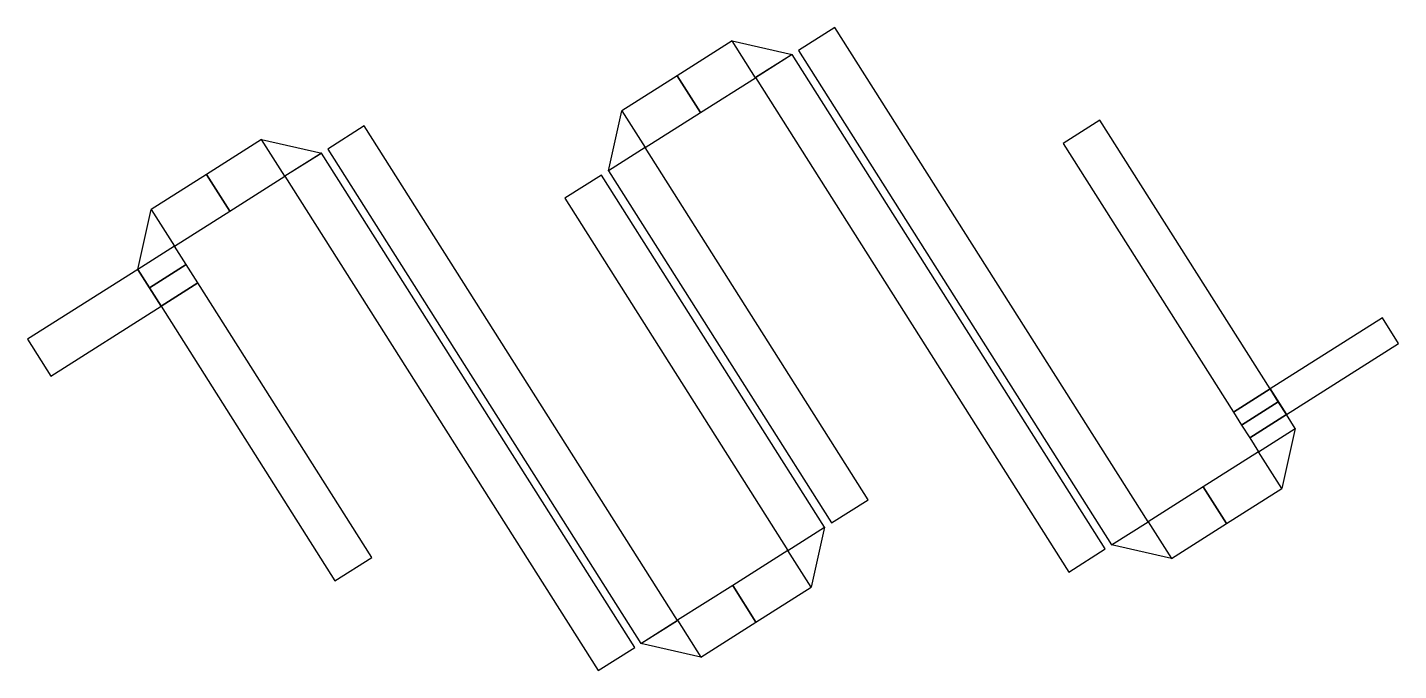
# Model space of a CAD drawing. Extents: x -24 to 3412, y 94 to 1706.
import ezdxf

# ---------------------------------------------------------------- set-up
doc = ezdxf.new("R2010")
doc.units = 9
doc.header["$MEASUREMENT"] = 0
doc.layers.add('TOP METAL', color=4, linetype='Continuous', true_color=0x00ffff)

msp = doc.modelspace()

# ---------------------------------------------------------------- linework, layer by layer
at = {"layer": 'TOP METAL'}
for points in [[(1908, 1648.3), (2692.7, 409.1), (2784.5, 467.2), (1999.7, 1706.4), (1908, 1648.3)], [(1742.2, 1672.5), (1604, 1585), (1662.4, 1492.8), (1800.6, 1580.3), (1742.2, 1672.5)], [(1742.2, 1672.5), (1892.8, 1638.7), (1800.6, 1580.3), (1742.2, 1672.5)], [(1800.8, 1580.5), (2585.6, 341.2), (2677.3, 399.4), (1892.6, 1638.6), (1800.8, 1580.5)], [(1604, 1585), (1465.7, 1497.4), (1524.1, 1405.2), (1662.4, 1492.8), (1604, 1585)], [(1432.2, 1347.3), (1465.9, 1497.2), (1524, 1405.4), (1432.2, 1347.3)], [(728.4, 1401.2), (1513.2, 161.9), (1604.9, 220), (820.2, 1459.3), (728.4, 1401.2)], [(2571.6, 1415.6), (2998.3, 741.7), (3090.5, 800.1), (2663.8, 1474), (2571.6, 1415.6)], [(562.7, 1425.4), (424.4, 1337.8), (482.8, 1245.6), (621.1, 1333.2), (562.7, 1425.4)], [(562.7, 1425.4), (713.3, 1391.6), (621.1, 1333.2), (562.7, 1425.4)], [(621.3, 1333.3), (1406, 94.1), (1497.8, 152.2), (713.1, 1391.4), (621.3, 1333.3)], [(1432.2, 1347.3), (1991.3, 464.4), (2083.1, 522.5), (1524, 1405.4), (1432.2, 1347.3)], [(424.4, 1337.8), (286.2, 1250.3), (344.6, 1158.1), (482.8, 1245.6), (424.4, 1337.8)], [(1322.7, 1278), (1881.8, 395.1), (1973.6, 453.2), (1414.5, 1336.1), (1322.7, 1278)], [(252.4, 1099.7), (286.2, 1250.3), (344.6, 1158.1), (252.4, 1099.7)], [(373.8, 1112), (344.6, 1158.1), (252.4, 1099.7), (281.6, 1053.6), (373.8, 1112)], [(252.4, 1099.7), (-24.2, 924.6), (34.2, 832.3), (310.8, 1007.5), (252.4, 1099.7)], [(403, 1065.8), (373.8, 1112), (281.6, 1053.6), (310.8, 1007.5), (403, 1065.8)], [(310.8, 1007.5), (746.5, 319.4), (838.7, 377.8), (403, 1065.8), (310.8, 1007.5)], [(3371.6, 978.1), (3090.5, 800.1), (3131.3, 735.8), (3412.3, 913.8), (3371.6, 978.1)], [(2998.3, 741.7), (3018.7, 709.6), (3110.9, 768), (3090.5, 800.1), (2998.3, 741.7)], [(3018.7, 709.6), (3039.1, 677.4), (3131.3, 735.8), (3110.9, 768), (3018.7, 709.6)], [(3039.1, 677.4), (3061.2, 642.4), (3153.4, 700.8), (3131.3, 735.8), (3039.1, 677.4)], [(3153.4, 700.8), (3119.6, 550.2), (3061.2, 642.4), (3153.4, 700.8)], [(3061.2, 642.4), (2922.9, 554.9), (2981.3, 462.7), (3119.6, 550.2), (3061.2, 642.4)], [(2922.9, 554.9), (2784.7, 467.3), (2843.1, 375.1), (2981.3, 462.7), (2922.9, 554.9)], [(1973.6, 453.2), (1939.9, 303.3), (1881.8, 395.1), (1973.6, 453.2)], [(2843.1, 375.1), (2692.5, 409), (2784.7, 467.3), (2843.1, 375.1)], [(1881.7, 395.3), (1743.4, 307.7), (1801.8, 215.5), (1940, 303.1), (1881.7, 395.3)], [(1743.4, 307.7), (1605.2, 220.2), (1663.5, 128), (1801.8, 215.5), (1743.4, 307.7)], [(1663.5, 128), (1513, 161.8), (1605.2, 220.2), (1663.5, 128)]]:
    msp.add_lwpolyline(points, close=True, dxfattribs=at)

doc.saveas('drawing.dxf')
